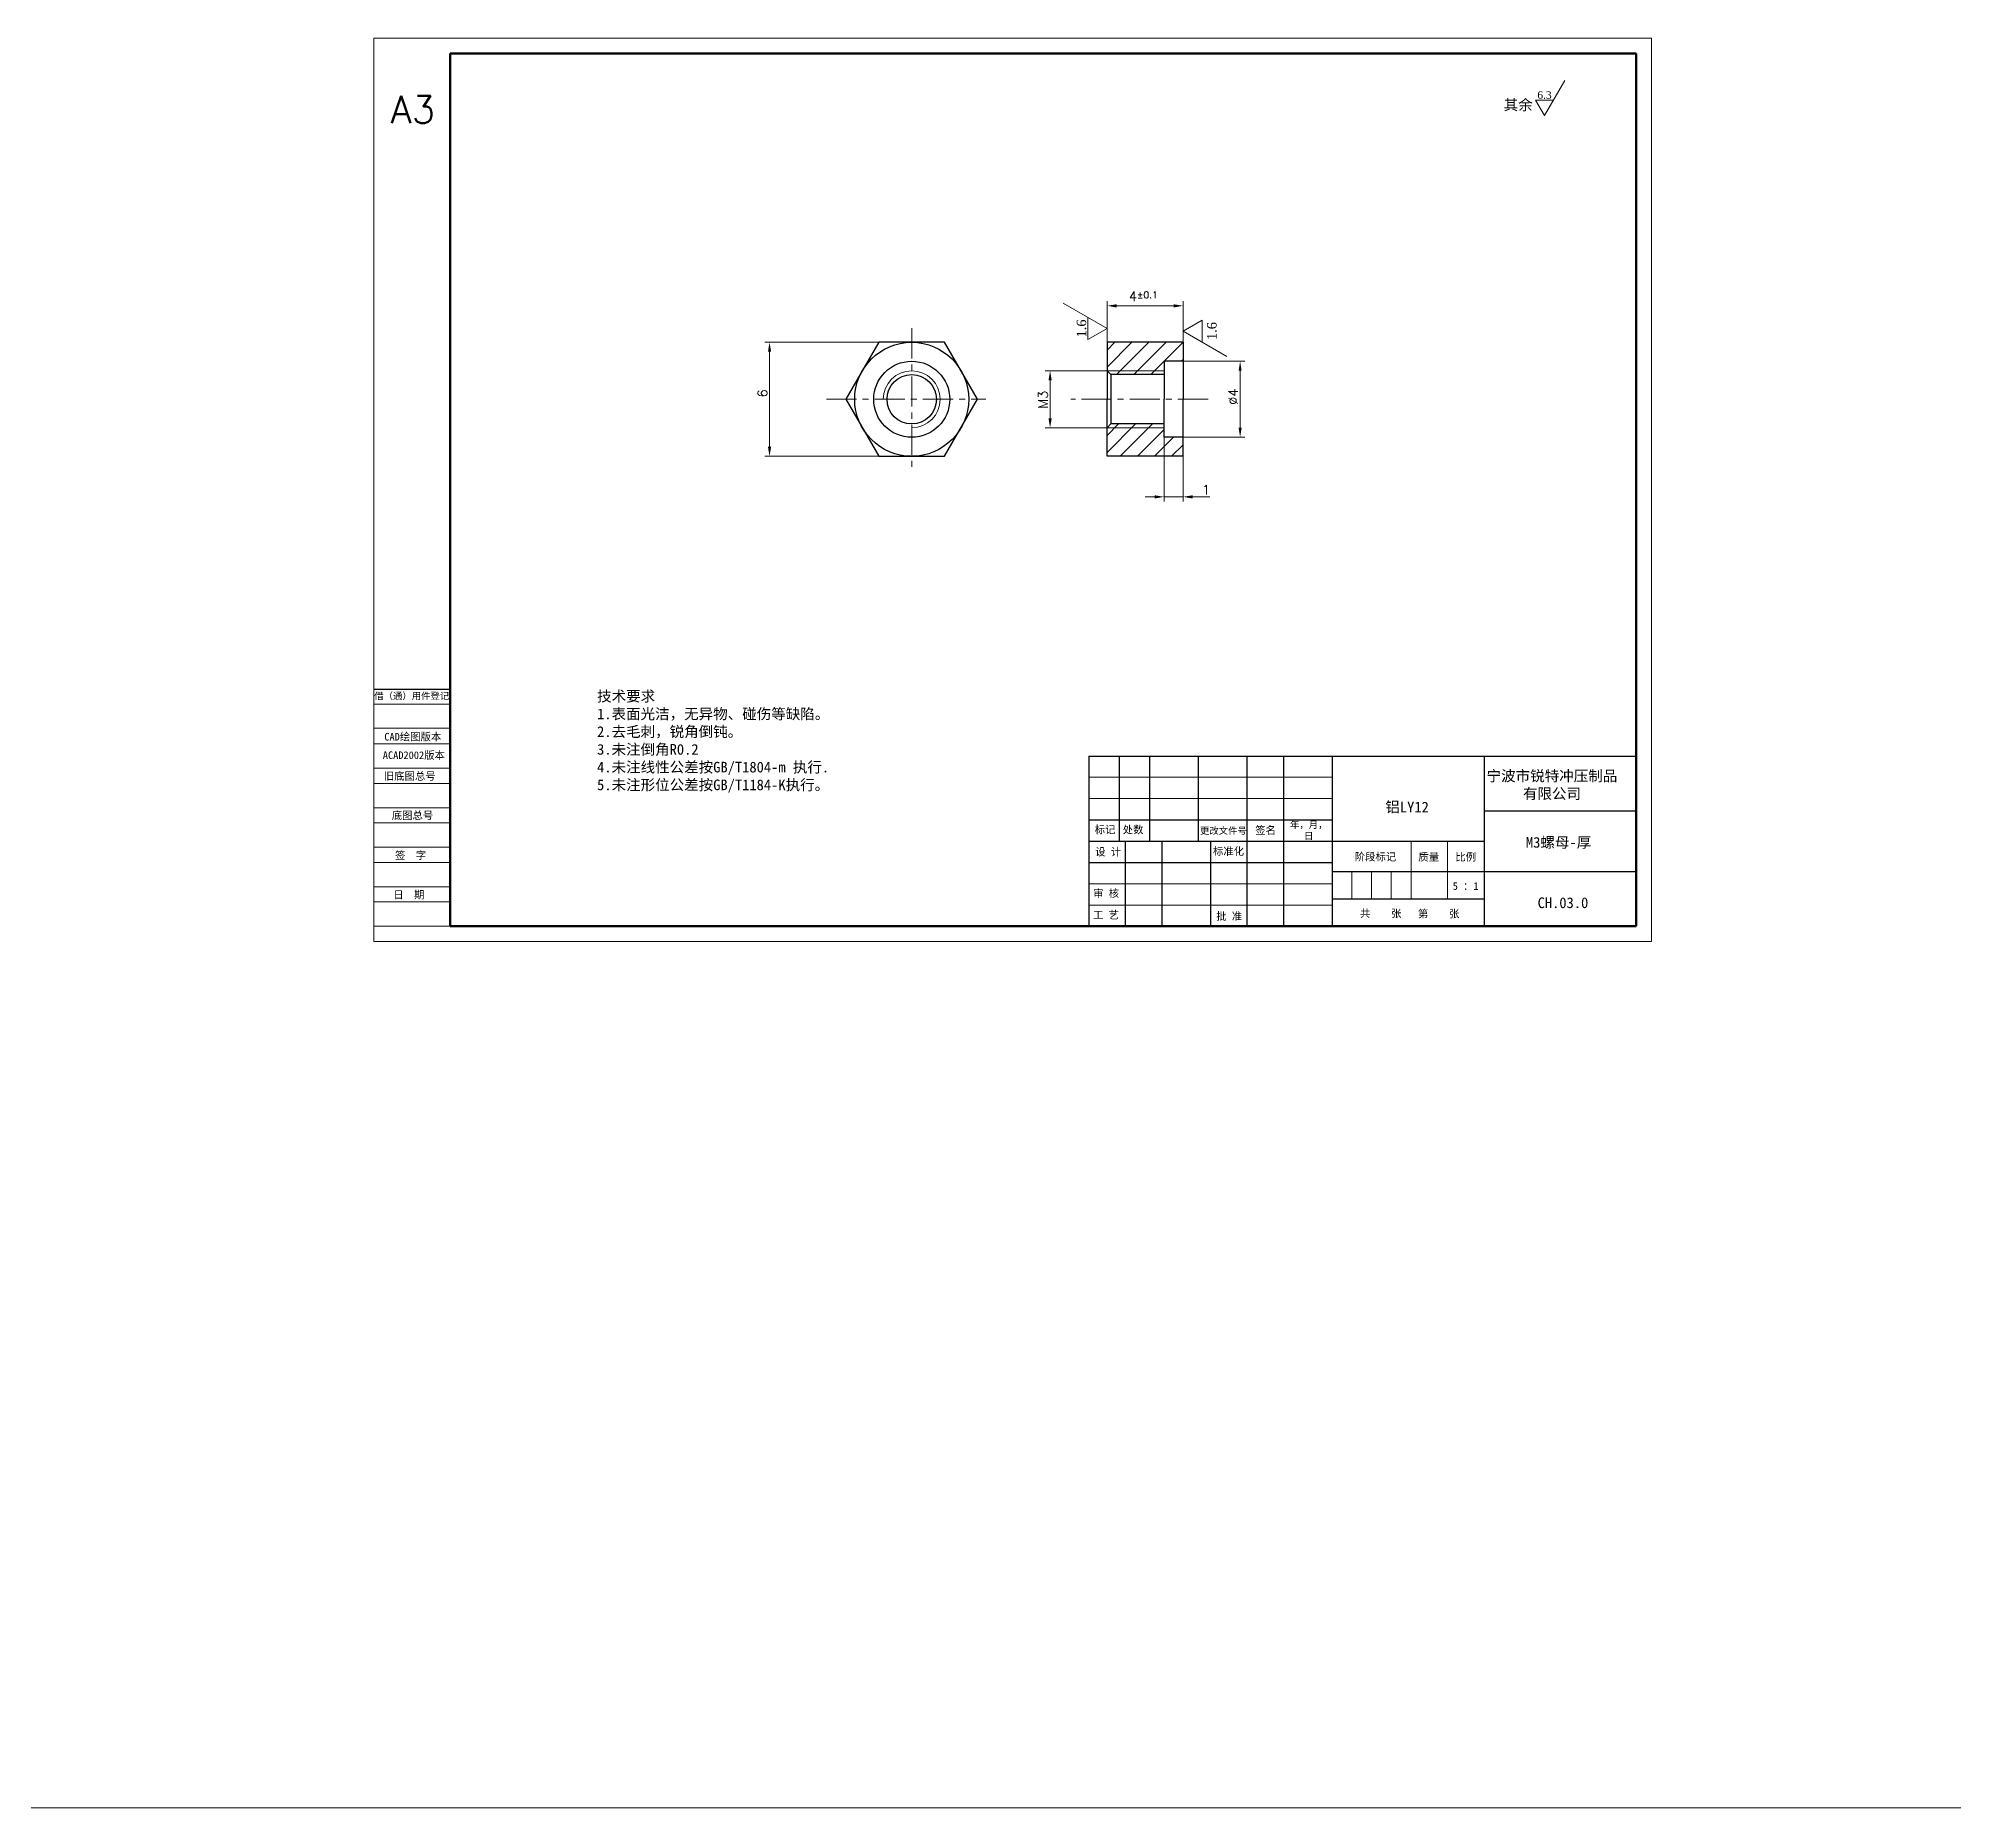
# Model space of a CAD drawing. Header units: millimetres. Extents: x 2517 to 6633, y 792 to 3241.
# Drawn here: x 3155.2 to 3255.9, y 1276.5 to 1369.6 of the extents above; entities that cross this region are included whole.
import ezdxf

# ---------------------------------------------------------------- set-up
doc = ezdxf.new("R2010")
doc.units = ezdxf.units.MM
doc.linetypes.add('CENTER', pattern=[50.8, 31.75, -6.35, 6.35, -6.35])
for name, color, linetype, lineweight in [('中心线', 1, 'CENTER', 9), ('填充', 3, 'Continuous', 9), ('实线', 7, 'Continuous', 25), ('尺寸标注', 2, 'Continuous', 9), ('引导线', 6, 'Continuous', 9), ('文本', 3, 'Continuous', 15), ('粗实线', 9, 'Continuous', 50)]:
    doc.layers.add(name, color=color, linetype=linetype, lineweight=lineweight)
doc.styles.add('st', font='txt.shx')
doc.styles.get("Standard").update_dxf_attribs({"font": 'simfang.ttf'})
doc.dimstyles.new('st0.2', dxfattribs={"dimscale": 0.2, "dimtxt": 2.5, "dimasz": 2.5, "dimexe": 1.25, "dimexo": 0, "dimtad": 1, "dimtoh": 1, "dimdec": 3, "dimdsep": 46, "dimtxsty": 'st', "dimcen": 0, "dimclrd": 256, "dimclre": 256, "dimclrt": 256, "dimadec": 4, "dimazin": 2, "dimtfac": 1, "dimtdec": 3, "dimtmove": 0, "dimatfit": 1, "dimfxl": 0, "dimlwd": -1, "dimlwe": -1, "dimarcsym": 0})

# ---------------------------------------------------------------- blocks, each defined once
blk = doc.blocks.new('*D432')
at = {"layer": 'Defpoints', "color": 0, "ltscale": 0.2, "transparency": 16777216}
for p in [(3215.39, 1352.62), (3215.39, 1348.62), (3218.39, 1348.62)]:
    blk.add_point(p, dxfattribs=at)
at = {"layer": '尺寸标注', "ltscale": 0.2, "transparency": 16777216}
for p, q in [((3215.39, 1352.62), (3218.64, 1352.62)), ((3218.39, 1352.12), (3218.39, 1349.12)), ((3215.39, 1348.62), (3218.64, 1348.62))]:
    blk.add_line(p, q, dxfattribs=at)
for points in [[(3218.31, 1352.12), (3218.47, 1352.12), (3218.39, 1352.62)], [(3218.31, 1349.12), (3218.47, 1349.12), (3218.39, 1348.62)]]:
    blk.add_solid(points, dxfattribs=at)
at = {"layer": '尺寸标注', "ltscale": 0.2, "transparency": 16777216, "insert": (3218.02, 1350.76), "char_height": 0.5, "attachment_point": 5, "rotation": 90, "style": 'st'}
blk.add_mtext('%%c4', dxfattribs=at)
blk = doc.blocks.new('*D433')
at = {"layer": 'Defpoints', "color": 0, "ltscale": 0.2, "transparency": 16777216}
for p in [(3211.39, 1355.54), (3211.39, 1353.62), (3215.39, 1353.62)]:
    blk.add_point(p, dxfattribs=at)
at = {"layer": '尺寸标注', "ltscale": 0.2, "transparency": 16777216}
for p, q in [((3211.39, 1353.62), (3211.39, 1355.79)), ((3214.89, 1355.54), (3211.89, 1355.54)), ((3215.39, 1353.62), (3215.39, 1355.79))]:
    blk.add_line(p, q, dxfattribs=at)
for points in [[(3211.89, 1355.62), (3211.89, 1355.45), (3211.39, 1355.54)], [(3214.89, 1355.62), (3214.89, 1355.45), (3215.39, 1355.54)]]:
    blk.add_solid(points, dxfattribs=at)
at = {"layer": '尺寸标注', "ltscale": 0.2, "transparency": 16777216, "insert": (3213.3, 1356.04), "char_height": 0.5, "attachment_point": 5, "style": 'st'}
blk.add_mtext('4{}{\\A0;{\\H1.5x;}{\\A2;\\H0.71x;\\C3;%%p0.1}}', dxfattribs=at)
blk = doc.blocks.new('*D434')
at = {"layer": 'Defpoints', "color": 0, "ltscale": 0.2, "transparency": 16777216}
for p in [(3211.39, 1352.12), (3208.39, 1349.12), (3211.39, 1349.12)]:
    blk.add_point(p, dxfattribs=at)
at = {"layer": '尺寸标注', "ltscale": 0.2, "transparency": 16777216}
for p, q in [((3211.39, 1352.12), (3208.14, 1352.12)), ((3208.39, 1351.62), (3208.39, 1349.62)), ((3211.39, 1349.12), (3208.14, 1349.12))]:
    blk.add_line(p, q, dxfattribs=at)
for points in [[(3208.31, 1351.62), (3208.48, 1351.62), (3208.39, 1352.12)], [(3208.31, 1349.62), (3208.48, 1349.62), (3208.39, 1349.12)]]:
    blk.add_solid(points, dxfattribs=at)
at = {"layer": '尺寸标注', "ltscale": 0.2, "transparency": 16777216, "insert": (3208.02, 1350.6), "char_height": 0.5, "attachment_point": 5, "rotation": 90, "style": 'st'}
blk.add_mtext('M3', dxfattribs=at)
blk = doc.blocks.new('*D435')
at = {"layer": 'Defpoints', "color": 0, "ltscale": 0.2, "transparency": 16777216}
for p in [(3214.39, 1348.62), (3215.39, 1347.62), (3215.39, 1345.49)]:
    blk.add_point(p, dxfattribs=at)
at = {"layer": '尺寸标注', "ltscale": 0.2, "transparency": 16777216}
for p, q in [((3214.39, 1348.62), (3214.39, 1345.24)), ((3215.39, 1347.62), (3215.39, 1345.24)), ((3213.89, 1345.49), (3213.39, 1345.49)), ((3214.39, 1345.49), (3215.39, 1345.49)), ((3215.89, 1345.49), (3216.8, 1345.49))]:
    blk.add_line(p, q, dxfattribs=at)
for points in [[(3213.89, 1345.57), (3213.89, 1345.4), (3214.39, 1345.49)], [(3215.89, 1345.57), (3215.89, 1345.4), (3215.39, 1345.49)]]:
    blk.add_solid(points, dxfattribs=at)
at = {"layer": '尺寸标注', "ltscale": 0.2, "transparency": 16777216, "insert": (3216.6, 1345.86), "char_height": 0.5, "attachment_point": 5, "style": 'st'}
blk.add_mtext('1', dxfattribs=at)
blk = doc.blocks.new('*D436')
at = {"layer": 'Defpoints', "color": 0, "ltscale": 0.2, "transparency": 16777216}
for p in [(3199.38, 1353.62), (3193.63, 1347.62), (3199.38, 1347.62)]:
    blk.add_point(p, dxfattribs=at)
at = {"layer": '尺寸标注', "ltscale": 0.2, "transparency": 16777216}
for p, q in [((3199.38, 1353.62), (3193.38, 1353.62)), ((3193.63, 1353.12), (3193.63, 1348.12)), ((3199.38, 1347.62), (3193.38, 1347.62))]:
    blk.add_line(p, q, dxfattribs=at)
for points in [[(3193.55, 1353.12), (3193.72, 1353.12), (3193.63, 1353.62)], [(3193.55, 1348.12), (3193.72, 1348.12), (3193.63, 1347.62)]]:
    blk.add_solid(points, dxfattribs=at)
at = {"layer": '尺寸标注', "ltscale": 0.2, "transparency": 16777216, "insert": (3193.26, 1350.93), "char_height": 0.5, "attachment_point": 5, "rotation": 90, "style": 'st'}
blk.add_mtext('6', dxfattribs=at)

msp = doc.modelspace()

# ---------------------------------------------------------------- hatches: boundary and pattern name
at = {"layer": '填充', "ltscale": 0.2}
h = msp.add_hatch(dxfattribs=at)
h.set_pattern_fill('LINE', color=256, scale=0.2, angle=45)
h.set_pattern_definition([(45, (-164.8804, 1.09205), (-0.44901281, 0.44901281), [])])
h.paths.add_polyline_path([(3215.3879, 1353.6207), (3211.3879, 1353.6207), (3211.3879, 1351.9187), (3214.3879, 1351.9187), (3214.3879, 1352.6207), (3215.3879, 1352.6207)])
h.paths.add_polyline_path([(3215.3879, 1348.6207), (3214.3879, 1348.6207), (3214.3879, 1349.3227), (3211.3879, 1349.3227), (3211.3879, 1347.6207), (3215.3879, 1347.6207)])

# ---------------------------------------------------------------- linework, layer by layer
at = {"layer": '中心线', "ltscale": 0.05}
for p, q in [((3201.1125, 1354.3623), (3201.1125, 1346.9885)), ((3196.6243, 1350.6207), (3205.0124, 1350.6207)), ((3216.7072, 1350.6207), (3209.476, 1350.6207))]:
    msp.add_line(p, q, dxfattribs=at)
at = {"layer": '填充', "ltscale": 0.2}
for p, q in [((3214.3879, 1352.1207), (3211.3879, 1352.1207)), ((3214.3879, 1349.1207), (3211.3879, 1349.1207))]:
    msp.add_line(p, q, dxfattribs=at)
msp.add_arc((3201.1125, 1350.6207), 1.5, 270, 180, dxfattribs=at)
at = {"layer": '实线', "ltscale": 0.2}
for p, q in [((3215.3879, 1353.6207), (3211.3879, 1353.6207)), ((3211.3879, 1353.6207), (3211.3879, 1350.6207)), ((3215.3879, 1353.6207), (3215.3879, 1350.6207)), ((3215.3879, 1352.6207), (3214.3879, 1352.6207)), ((3214.3879, 1352.6207), (3214.3879, 1350.6207)), ((3211.3879, 1352.1207), (3211.5899, 1351.9187)), ((3214.3879, 1351.9187), (3211.5899, 1351.9187)), ((3211.5899, 1351.9187), (3211.5899, 1349.3227)), ((3211.3879, 1347.6207), (3211.3879, 1350.6207)), ((3214.3879, 1348.6207), (3214.3879, 1350.6207)), ((3215.3879, 1347.6207), (3215.3879, 1350.6207)), ((3211.5899, 1349.3227), (3211.3879, 1349.1207)), ((3214.3879, 1349.3227), (3211.5899, 1349.3227)), ((3215.3879, 1348.6207), (3214.3879, 1348.6207)), ((3215.3879, 1347.6207), (3211.3879, 1347.6207))]:
    msp.add_line(p, q, dxfattribs=at)
at = {"layer": '实线'}
for p, q in [((3172.8234, 1335.3723), (3176.8234, 1335.3723)), ((3176.8234, 1322.8923), (3176.8234, 1331.8523)), ((3176.8234, 1331.8523), (3176.8234, 1322.8923)), ((3210.4234, 1331.8523), (3239.2234, 1331.8523)), ((3210.4264, 1331.8523), (3210.4264, 1322.8923)), ((3212.0264, 1331.8523), (3212.0264, 1327.3723)), ((3213.6264, 1331.8523), (3213.6264, 1327.3723)), ((3216.1864, 1331.8523), (3216.1864, 1327.3723)), ((3218.7464, 1331.8523), (3218.7464, 1322.8923)), ((3220.6664, 1331.8523), (3220.6664, 1322.8923)), ((3223.2264, 1331.8523), (3223.2264, 1322.8923)), ((3231.2234, 1331.8523), (3231.2234, 1322.8923)), ((3210.4234, 1328.4923), (3223.2264, 1328.4923)), ((3231.2234, 1328.9723), (3239.2234, 1328.9723)), ((3210.4234, 1327.3723), (3223.2264, 1327.3723)), ((3212.3464, 1327.3723), (3212.3464, 1322.8923)), ((3214.2664, 1327.3723), (3214.2664, 1322.8923)), ((3216.8264, 1327.3723), (3216.8264, 1322.8923)), ((3223.2264, 1327.3723), (3231.2234, 1327.3723)), ((3210.4234, 1326.2523), (3223.2264, 1326.2523)), ((3223.2264, 1325.7723), (3239.2234, 1325.7723)), ((3223.2264, 1324.3323), (3231.2234, 1324.3323)), ((3210.4234, 1322.8923), (3239.2234, 1322.8923))]:
    msp.add_line(p, q, dxfattribs=at)
at = {"layer": '实线', "ltscale": 0.1}
msp.add_lwpolyline([(3199.3805, 1353.6207), (3197.6484, 1350.6207), (3199.3805, 1347.6207), (3202.8446, 1347.6207), (3204.5766, 1350.6207), (3202.8446, 1353.6207)], close=True, dxfattribs=at)
msp.add_circle((3201.1125, 1350.6207), 3, dxfattribs=at)
at = {"layer": '实线', "ltscale": 0.2}
for radius in [2, 1.298]:
    msp.add_circle((3201.1125, 1350.6207), radius, dxfattribs=at)
at = {"layer": '尺寸标注', "ltscale": 0.2}
msp.add_line((3054.3981, 1276.5223), (3645.4033, 1276.5223), dxfattribs=at)
at = {"layer": '引导线'}
for p, q in [((3172.8234, 1369.6123), (3240.0234, 1369.6123)), ((3172.8234, 1322.0923), (3172.8234, 1369.6123)), ((3240.0234, 1322.0923), (3240.0234, 1369.6123)), ((3176.8234, 1334.5723), (3172.8234, 1334.5723)), ((3176.8234, 1333.318), (3172.8234, 1333.318)), ((3176.8234, 1332.4923), (3172.8234, 1332.4923)), ((3176.8234, 1331.2123), (3172.8234, 1331.2123)), ((3176.8234, 1330.4123), (3172.8234, 1330.4123)), ((3210.4234, 1330.7323), (3223.2264, 1330.7323)), ((3176.8234, 1329.1323), (3172.8234, 1329.1323)), ((3210.4234, 1329.6123), (3223.2264, 1329.6123)), ((3176.8234, 1328.3323), (3172.8234, 1328.3323)), ((3176.8234, 1327.0523), (3172.8234, 1327.0523)), ((3176.8234, 1326.2523), (3172.8234, 1326.2523)), ((3210.4234, 1325.1323), (3223.2264, 1325.1323)), ((3176.8234, 1324.9723), (3172.8234, 1324.9723)), ((3176.8234, 1324.1723), (3172.8234, 1324.1723)), ((3210.4234, 1324.0123), (3223.2264, 1324.0123)), ((3176.8234, 1322.8923), (3172.8234, 1322.8923)), ((3172.8234, 1322.0923), (3240.0234, 1322.0923))]:
    msp.add_line(p, q, dxfattribs=at)
at = {"layer": '文本'}
for p, q in [((3234.4013, 1365.5521), (3235.4655, 1367.3953)), ((3234.8669, 1366.3585), (3233.9357, 1366.3585)), ((3233.9357, 1366.3585), (3234.4013, 1365.5521)), ((3211.3879, 1354.3476), (3209.0839, 1355.6779)), ((3210.3799, 1354.9296), (3210.3799, 1353.7657)), ((3210.3799, 1353.7657), (3211.3879, 1354.3476)), ((3216.3959, 1354.7913), (3215.3879, 1354.2094)), ((3216.3959, 1353.6274), (3216.3959, 1354.7913)), ((3215.3879, 1354.2094), (3217.6919, 1352.8792))]:
    msp.add_line(p, q, dxfattribs=at)
at = {"layer": '文本', "ltscale": 0.2}
for p, q in [((3227.3834, 1327.3723), (3227.3834, 1324.3323)), ((3229.3034, 1327.3723), (3229.3034, 1324.3323)), ((3224.2634, 1325.7723), (3224.2634, 1324.3323)), ((3225.3034, 1325.7723), (3225.3034, 1324.3323)), ((3226.3434, 1325.7723), (3226.3434, 1324.3323))]:
    msp.add_line(p, q, dxfattribs=at)
at = {"layer": '粗实线'}
for p, q in [((3176.8234, 1322.8923), (3176.8234, 1368.8123)), ((3176.8234, 1368.8123), (3239.2234, 1368.8123)), ((3239.2234, 1322.8923), (3239.2234, 1368.8123)), ((3176.8234, 1322.8923), (3239.2234, 1322.8923))]:
    msp.add_line(p, q, dxfattribs=at)

# ---------------------------------------------------------------- texts
at = {"layer": '实线', "ltscale": 0.2, "insert": (3173.6941, 1366.5812), "char_height": 1.44, "width": 4, "attachment_point": 1, "style": 'st'}
msp.add_mtext('A3', dxfattribs=at)
at = {"layer": '实线', "char_height": 0.56, "attachment_point": 5}
for s, insert, width in [('宁波市锐特冲压制品\\P有限公司', (3234.7949, 1330.3096), 10.108768), ('铝LY12', (3227.1742, 1329.1391), 6.29936), ('M3螺母-厚', (3235.1434, 1327.2798), 10.108768), ('CH.03.0', (3235.3735, 1324.1283), 7.3604)]:
    msp.add_mtext(s, dxfattribs=dict(at, insert=insert, width=width))
at = {"layer": '文本'}
for s, insert, char_height, width, attachment_point in [('其余', (3233.0203, 1365.7706), 0.56, 10.108768, 8), ('{\\fTimes New Roman|b0|i0|c0|p18;6.3}', (3234.0251, 1366.8297), 0.4, 2.336, 1), ('技术要求\\P1.表面光洁，无异物、碰伤等缺陷。\\P2.去毛刺，锐角倒钝。\\P3.未注倒角R0.2\\P4.未注线性公差按GB/T1804-m 执行.\\P5.未注形位公差按GB/T1184-K执行。', (3184.5602, 1332.6012), 0.56, 14.322368, 4)]:
    msp.add_mtext(s, dxfattribs=dict(at, insert=insert, char_height=char_height, width=width, attachment_point=attachment_point))
at = {"layer": '文本', "char_height": 0.5, "width": 2.92, "attachment_point": 1, "rotation": 90}
for insert in [(3209.7909, 1353.8774), (3216.6506, 1353.7392)]:
    msp.add_mtext('{\\fTimes New Roman|b0|i0|c0|p18;1.6}', dxfattribs=dict(at, insert=insert))
at = {"layer": '文本', "ltscale": 0.2, "attachment_point": 5}
for s, insert, char_height, width in [('借（通）用件登记', (3174.8094, 1334.9893), 0.352, 8.180576), ('ACAD2002版本', (3174.921, 1331.8721), 0.4, 9.361523), ('CAD绘图版本', (3174.8662, 1332.8435), 0.4, 12.127523), ('旧底图总号', (3174.7046, 1330.7739), 0.4, 10.590149), ('底图总号', (3174.8475, 1328.7047), 0.4, 2.321856), ('标记', (3211.2849, 1327.9577), 0.4, 2.321856), ('处数', (3212.76, 1327.9542), 0.4, 2.321856), ('更改文件号', (3217.5116, 1327.9012), 0.352, 5.150107), ('签名', (3219.7299, 1327.9267), 0.4, 2.321856), ('年，月，日', (3222.0007, 1327.9233), 0.352, 2.321856), ('标准化', (3217.7787, 1326.8231), 0.4, 2.321856), ('签  字', (3174.7498, 1326.599), 0.4, 2.321856), ('设 计', (3211.4485, 1326.7867), 0.4, 2.321856), ('阶段标记', (3225.5077, 1326.5263), 0.4, 2.321856), ('质量', (3228.3097, 1326.517), 0.4, 2.321856), ('比例', (3230.2571, 1326.517), 0.4, 2.321856), ('5 ：1', (3230.2549, 1325.0073), 0.4, 2.321856), ('日  期', (3174.6605, 1324.529), 0.4, 2.321856), ('审 核', (3211.3392, 1324.6042), 0.4, 2.321856), ('工 艺', (3211.3328, 1323.4766), 0.4, 2.321856), ('批 准', (3217.8152, 1323.402), 0.4, 2.321856), ('共    张', (3225.7845, 1323.5452), 0.4, 2.321856), ('第    张', (3228.8352, 1323.5308), 0.4, 2.321856)]:
    msp.add_mtext(s, dxfattribs=dict(at, insert=insert, char_height=char_height, width=width))

# ---------------------------------------------------------------- dimensions: what is measured, and where the dimension line sits
at = {"layer": '尺寸标注', "ltscale": 0.2}
dim = msp.add_linear_dim(base=(3211.3879, 1355.5365), p1=(3215.3879, 1353.6207), p2=(3211.3879, 1353.6207), text='<>{}{\\A0;{\\H1.5x;}{\\A2;\\H0.71x;\\C3;%%p0.1}}', dimstyle='st0.2', override={"dimtp": 0.1, "dimtm": 0.1, "dimtdec": 3, "dimtzin": 8}, dxfattribs=at)
dim.commit()
dim.dimension.update_dxf_attribs({"geometry": '*D433', "text_midpoint": (3213.3037, 1355.5365), "dimtype": 160})
dim = msp.add_linear_dim(base=(3193.6333, 1347.6207), p1=(3199.3805, 1353.6207), p2=(3199.3805, 1347.6207), angle=90, dimstyle='st0.2', dxfattribs=at)
dim.commit()
dim.dimension.update_dxf_attribs({"geometry": '*D436', "text_midpoint": (3193.6333, 1350.9286), "dimtype": 160})
for base, p1, p2, text, picture, middle in [((3218.3914, 1348.6207), (3215.3879, 1352.6207), (3215.3879, 1348.6207), '%%c<>', '*D432', (3218.3914, 1350.7565)), ((3208.3946, 1349.1207), (3211.3879, 1352.1207), (3211.3879, 1349.1207), 'M<>', '*D434', (3208.3946, 1350.5989))]:
    dim = msp.add_linear_dim(base=base, p1=p1, p2=p2, angle=90, text=text, dimstyle='st0.2', dxfattribs=at)
    dim.commit()
    dim.dimension.update_dxf_attribs({"geometry": picture, "text_midpoint": middle, "dimtype": 160})
dim = msp.add_linear_dim(base=(3215.3879, 1345.4865), p1=(3214.3879, 1348.6207), p2=(3215.3879, 1347.6207), dimstyle='st0.2', dxfattribs=at)
dim.commit()
dim.dimension.update_dxf_attribs({"geometry": '*D435', "text_midpoint": (3216.5962, 1345.4865), "dimtype": 160})

doc.saveas('drawing.dxf')
